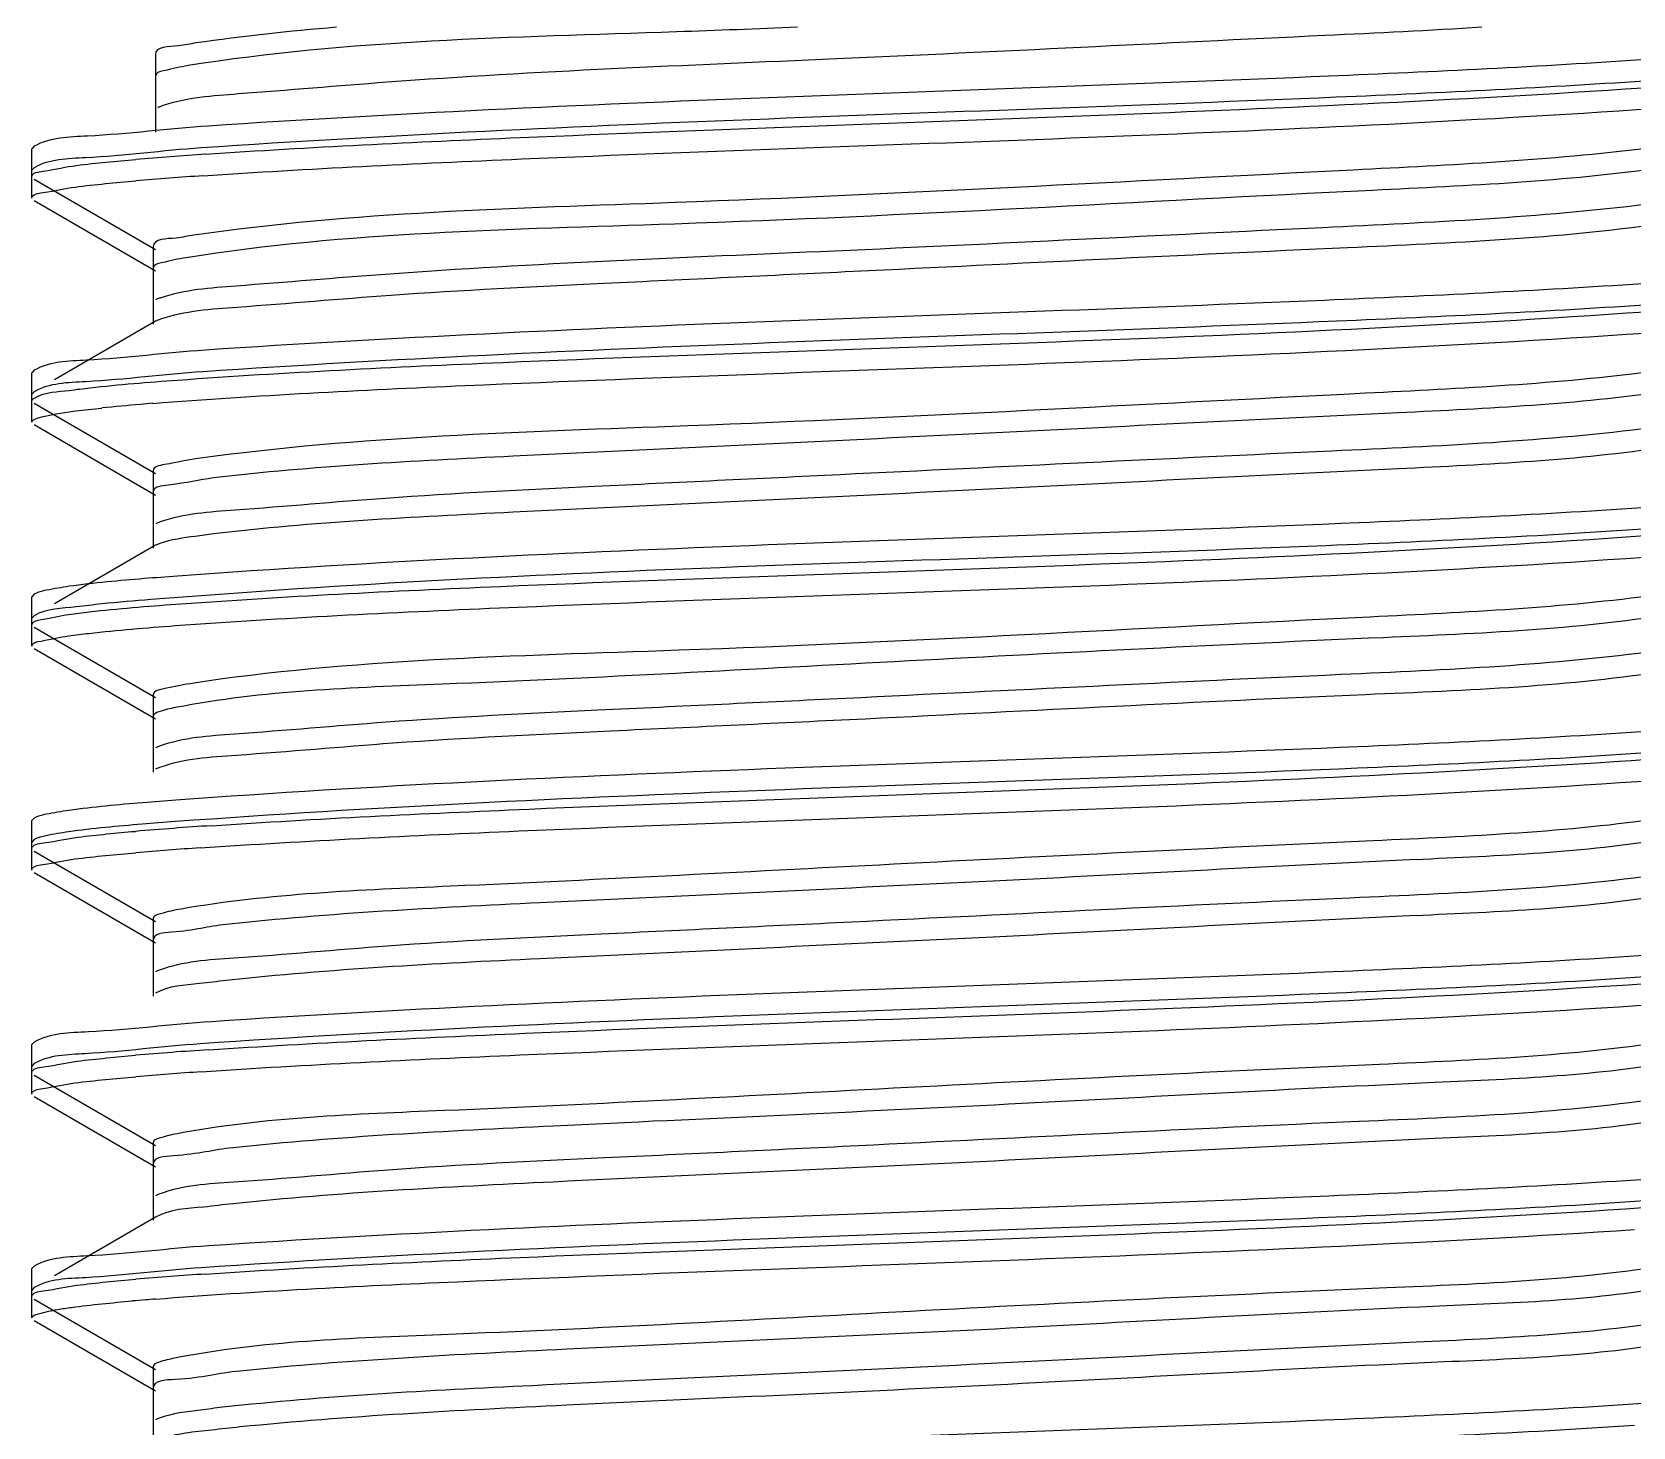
# Model space of a CAD drawing. Extents: x 27938 to 1507990, y 110129 to 923079.
# Drawn here: x 461496.8 to 461667.1, y 346337 to 346485.3 of the extents above; entities that cross this region are included whole.
import ezdxf

# ---------------------------------------------------------------- set-up
doc = ezdxf.new("R2010")
doc.units = 0
doc.header["$LTSCALE"] = 1000
doc.header["$MEASUREMENT"] = 0

msp = doc.modelspace()

# ---------------------------------------------------------------- linework, layer by layer
at = {"linetype": 'Continuous'}
for p, q in [((461509.94, 346482.87), (461509.94, 346476.92)), ((461509.94, 346480.59), (461509.94, 346474.64)), ((461497.05, 346473.13), (461496.82, 346472.87)), ((461496.82, 346469.89), (461496.82, 346472.87)), ((461496.82, 346469.89), (461496.82, 346472.87)), ((461497.05, 346470.85), (461496.82, 346470.59)), ((461496.82, 346467.61), (461496.82, 346470.59)), ((461496.82, 346467.61), (461496.82, 346470.59)), ((461497.05, 346469.63), (461509.97, 346462.15)), ((461497.05, 346467.35), (461509.97, 346459.87)), ((461509.71, 346462.45), (461509.71, 346456.49)), ((461509.71, 346460.17), (461509.71, 346454.22)), ((461509.97, 346454.52), (461499.22, 346448.29)), ((461497.05, 346449.31), (461496.82, 346449.05)), ((461496.82, 346446.08), (461496.82, 346449.05)), ((461496.82, 346446.08), (461496.82, 346449.05)), ((461497.05, 346447.03), (461496.82, 346446.77)), ((461496.82, 346443.8), (461496.82, 346446.77)), ((461496.82, 346443.8), (461496.82, 346446.77)), ((461497.05, 346445.82), (461509.97, 346438.33)), ((461497.05, 346443.54), (461509.97, 346436.05)), ((461509.71, 346438.63), (461509.71, 346432.68)), ((461509.71, 346436.36), (461509.71, 346430.4)), ((461510.44, 346433.19), (461509.98, 346432.98)), ((461509.97, 346430.7), (461499.22, 346424.48)), ((461510.43, 346430.9), (461509.98, 346430.7)), ((461497.05, 346425.5), (461496.82, 346425.24)), ((461496.82, 346422.26), (461496.82, 346425.24)), ((461496.82, 346422.26), (461496.82, 346425.24)), ((461497.05, 346423.22), (461496.82, 346422.96)), ((461496.82, 346419.98), (461496.82, 346422.96)), ((461496.82, 346419.98), (461496.82, 346422.96)), ((461497.05, 346422), (461509.97, 346414.52)), ((461497.05, 346419.72), (461509.97, 346412.24)), ((461509.71, 346414.82), (461509.71, 346408.87)), ((461509.71, 346412.54), (461509.71, 346406.59)), ((461510.39, 346409.35), (461509.97, 346409.17)), ((461510.38, 346407.07), (461509.97, 346406.89)), ((461497.05, 346401.69), (461496.82, 346401.43)), ((461496.82, 346398.45), (461496.82, 346401.43)), ((461496.82, 346398.45), (461496.82, 346401.43)), ((461497.05, 346399.41), (461496.82, 346399.15)), ((461496.82, 346396.17), (461496.82, 346399.15)), ((461496.82, 346396.17), (461496.82, 346399.15)), ((461497.05, 346398.19), (461509.97, 346390.71)), ((461497.05, 346395.91), (461509.97, 346388.43)), ((461509.71, 346391.01), (461509.71, 346385.06)), ((461509.71, 346388.73), (461509.71, 346382.78)), ((461510.34, 346385.52), (461509.97, 346385.36)), ((461497.05, 346377.87), (461496.82, 346377.61)), ((461496.82, 346374.64), (461496.82, 346377.61)), ((461496.82, 346374.64), (461496.82, 346377.61)), ((461497.05, 346375.6), (461496.82, 346375.34)), ((461496.82, 346372.36), (461496.82, 346375.34)), ((461496.82, 346372.36), (461496.82, 346375.34)), ((461497.05, 346374.38), (461509.97, 346366.89)), ((461497.05, 346372.1), (461509.97, 346364.62)), ((461509.71, 346367.2), (461509.71, 346361.24)), ((461509.71, 346364.92), (461509.71, 346358.96)), ((461510.3, 346361.7), (461509.97, 346361.54)), ((461509.97, 346359.27), (461499.22, 346353.04)), ((461497.05, 346354.06), (461496.82, 346353.8)), ((461496.82, 346350.82), (461496.82, 346353.8)), ((461496.82, 346350.82), (461496.82, 346353.8)), ((461497.05, 346351.78), (461496.82, 346351.52)), ((461496.82, 346348.55), (461496.82, 346351.52)), ((461496.82, 346348.55), (461496.82, 346351.52)), ((461497.05, 346350.56), (461509.97, 346343.08)), ((461497.05, 346348.29), (461509.97, 346340.8)), ((461509.71, 346343.38), (461509.71, 346337.43)), ((461509.71, 346341.1), (461509.71, 346335.15)), ((461510.36, 346337.91), (461509.97, 346337.73))]:
    msp.add_line(p, q, dxfattribs=at)
for centre, radius, start, end in [((461542.8, 346055.72), 417.47, 93.783, 94.8009), ((461542.41, 346058.44), 412.46, 93.8102, 94.8059), ((461525.89, 346232.48), 213.92, 94.7007, 95.8096), ((461535.53, 346119.48), 327.34, 94.5302, 94.7613), ((461543.65, 345973.52), 428.27, 93.7148, 94.7991), ((461542.06, 345991.32), 408.13, 93.8414, 94.804), ((461543.24, 345954.9), 423.07, 93.7475, 94.7999), ((461542.18, 345966.07), 409.57, 93.8303, 94.8051), ((461542.81, 345936.48), 417.65, 93.7819, 94.8008), ((461532.33, 346063.07), 288.36, 94.6548, 94.9427), ((461536.58, 346011.03), 340.57, 94.4875, 94.6577)]:
    msp.add_arc(centre, radius, start, end, dxfattribs=at)
for points, knots in [([(461650.98, 346485.78), (461645.42, 346485.42), (461622.53, 346484.36), (461583.78, 346482.36), (461545.14, 346480.91), (461521.38, 346478.85), (461513.3, 346478.3), (461510.73, 346477.45)], [0.1128028, 0.1128028, 0.1128028, 0.1128028, 0.2183399, 0.5463795, 0.8484707, 0.9488124, 1, 1, 1, 1]), ([(461578.23, 346485.78), (461573.94, 346485.6), (461552.3, 346484.76), (461530.56, 346484.44), (461513.43, 346481.7)], [0.5868121, 0.5868121, 0.5868121, 0.5868121, 0.6687512, 1, 1, 1, 1]), ([(461514.26, 346484.11), (461513.63, 346484.02), (461512.41, 346483.67), (461509.94, 346483.74), (461509.94, 346482.87)], [0, 0, 0, 0, 0.421799, 1, 1, 1, 1]), ([(461668.4, 346482.34), (461657.17, 346481.59), (461606.23, 346479.15), (461555.24, 346477.93), (461515.58, 346475.28)], [0, 0, 0, 0, 0.220591, 1, 1, 1, 1]), ([(461513.43, 346481.7), (461512.55, 346481.56), (461511.61, 346481.33), (461509.93, 346480.94), (461509.94, 346480.59)], [0, 0, 0, 0, 0.719897, 1, 1, 1, 1]), ([(461669.34, 346480.13), (461658.07, 346479.36), (461606.56, 346476.88), (461554.99, 346475.69), (461514.82, 346472.95)], [0, 0, 0, 0, 0.219185, 1, 1, 1, 1]), ([(461515.26, 346472.29), (461526.4, 346473.04), (461577.35, 346475.49), (461628.35, 346476.72), (461668.1, 346479.34)], [0, 0, 0, 0, 0.218984, 1, 1, 1, 1]), ([(461510.73, 346477.45), (461510.63, 346477.41), (461510.45, 346477.35), (461510.27, 346477.26), (461510.2, 346477.22)], [0, 0, 0, 0, 0.556917, 1, 1, 1, 1]), ([(461515, 346469.99), (461526.28, 346470.75), (461577.72, 346473.23), (461629.23, 346474.42), (461669.32, 346477.15)], [0, 0, 0, 0, 0.21965, 1, 1, 1, 1]), ([(461515.58, 346475.28), (461511.29, 346475), (461505.28, 346474.17), (461498.72, 346474.08), (461497.05, 346473.13)], [0, 0, 0, 0, 0.691053, 1, 1, 1, 1]), ([(461514.82, 346472.95), (461510.71, 346472.67), (461504.94, 346471.88), (461498.66, 346471.77), (461497.05, 346470.85)], [0, 0, 0, 0, 0.690337, 1, 1, 1, 1]), ([(461668.55, 346472.91), (461658.19, 346471.63), (461623.69, 346469.98), (461572.25, 346467.06), (461530.97, 346466.12), (461514.04, 346463.68)], [0, 0, 0, 0, 0.20233, 0.668453, 1, 1, 1, 1]), ([(461496.82, 346469.89), (461496.82, 346470.33), (461499.19, 346470.61), (461500.37, 346470.94), (461501.56, 346471.09)], [0, 0, 0, 0, 0.271038, 1, 1, 1, 1]), ([(461670.02, 346470.83), (461659.88, 346469.38), (461624.81, 346467.87), (461572.66, 346464.63), (461530.34, 346464.01), (461513.21, 346461.28)], [0, 0, 0, 0, 0.19563, 0.668751, 1, 1, 1, 1]), ([(461496.82, 346467.61), (461496.82, 346468.04), (461499.1, 346468.33), (461500.26, 346468.64), (461501.41, 346468.79)], [0, 0, 0, 0, 0.271539, 1, 1, 1, 1]), ([(461668.55, 346466.96), (461657.11, 346465.54), (461628.25, 346464.24), (461583.56, 346461.93), (461544.92, 346460.48), (461521.16, 346458.43), (461513.07, 346457.87), (461510.51, 346457.02)], [0, 0, 0, 0, 0.21834, 0.54638, 0.848471, 0.948812, 1, 1, 1, 1]), ([(461514.04, 346463.68), (461513.41, 346463.59), (461512.19, 346463.24), (461509.72, 346463.32), (461509.71, 346462.45)], [0, 0, 0, 0, 0.421799, 1, 1, 1, 1]), ([(461670.02, 346464.88), (461658.99, 346463.3), (461630.27, 346462.11), (461592.82, 346460.2), (461558.92, 346458.6), (461537.05, 346457.54), (461521.41, 346456.15), (461513.08, 346455.62), (461510.47, 346454.73)], [0, 0, 0, 0, 0.208967, 0.538107, 0.703891, 0.84582, 0.948226, 1, 1, 1, 1]), ([(461513.21, 346461.28), (461512.33, 346461.14), (461511.39, 346460.91), (461509.71, 346460.52), (461509.71, 346460.17)], [0, 0, 0, 0, 0.719897, 1, 1, 1, 1]), ([(461668.1, 346458.51), (461656.82, 346457.76), (461605.87, 346455.33), (461554.87, 346454.12), (461515.26, 346451.45)], [0, 0, 0, 0, 0.221599, 1, 1, 1, 1]), ([(461510.51, 346457.02), (461510.41, 346456.99), (461510.23, 346456.92), (461510.05, 346456.84), (461509.98, 346456.8)], [0, 0, 0, 0, 0.556917, 1, 1, 1, 1]), ([(461512.29, 346448.27), (461523.81, 346449.1), (461577.14, 346451.7), (461630.55, 346452.75), (461672.28, 346455.82)], [0, 0, 0, 0, 0.216246, 1, 1, 1, 1]), ([(461669.32, 346456.31), (461658.06, 346455.55), (461606.62, 346453.07), (461555.12, 346451.87), (461515, 346449.15)], [0, 0, 0, 0, 0.219069, 1, 1, 1, 1]), ([(461509.68, 346445.79), (461520.73, 346446.66), (461574.29, 346449.31), (461627.92, 346450.44), (461670.35, 346453.41)], [0, 0, 0, 0, 0.20676, 1, 1, 1, 1]), ([(461510.47, 346454.73), (461510.38, 346454.7), (461510.21, 346454.63), (461510.04, 346454.56), (461509.97, 346454.52)], [0, 0, 0, 0, 0.55453, 1, 1, 1, 1]), ([(461515.26, 346451.45), (461511.04, 346451.17), (461505.13, 346450.35), (461498.69, 346450.26), (461497.05, 346449.31)], [0, 0, 0, 0, 0.69074, 1, 1, 1, 1]), ([(461515, 346449.15), (461510.84, 346448.87), (461505.02, 346448.07), (461498.67, 346447.96), (461497.05, 346447.03)], [0, 0, 0, 0, 0.690525, 1, 1, 1, 1]), ([(461500.79, 346447.17), (461501.52, 346447.28), (461505.34, 346447.74), (461509.19, 346448.04), (461512.29, 346448.27)], [0, 0, 0, 0, 0.191579, 1, 1, 1, 1]), ([(461669.15, 346449.18), (461659.02, 346447.85), (461624.75, 346446.24), (461573.25, 346443.33), (461531.69, 346442.3), (461514.44, 346439.92)], [0, 0, 0, 0, 0.197662, 0.663013, 1, 1, 1, 1]), ([(461496.82, 346446.08), (461496.82, 346446.2), (461498.24, 346447.09), (461499.53, 346447), (461500.79, 346447.17)], [0, 0, 0, 0, 0.088851, 1, 1, 1, 1]), ([(461670.54, 346447.09), (461661.14, 346445.67), (461636.12, 346444.54), (461595.28, 346442.42), (461553.27, 346440.44), (461526.7, 346439.12), (461516.12, 346437.86)], [0, 0, 0, 0, 0.184318, 0.484662, 0.793435, 1, 1, 1, 1]), ([(461496.82, 346443.8), (461496.82, 346444), (461497.67, 346444.33), (461498.22, 346444.45), (461498.7, 346444.55)], [0, 0, 0, 0, 0.292788, 1, 1, 1, 1]), ([(461669.15, 346443.22), (461657.84, 346441.75), (461628.97, 346440.47), (461591.46, 346438.62), (461557.94, 346437.01), (461536.44, 346435.97), (461521.13, 346434.59), (461512.99, 346434.07), (461510.44, 346433.19)], [0, 0, 0, 0, 0.21516, 0.544196, 0.7084, 0.848448, 0.949211, 1, 1, 1, 1]), ([(461514.44, 346439.92), (461513.25, 346439.76), (461512.04, 346439.44), (461509.71, 346439.09), (461509.71, 346438.63)], [0, 0, 0, 0, 0.72583, 1, 1, 1, 1]), ([(461670.54, 346441.14), (461661.14, 346439.72), (461636.12, 346438.58), (461595.28, 346436.46), (461553.27, 346434.49), (461526.7, 346433.17), (461516.12, 346431.91)], [0, 0, 0, 0, 0.184318, 0.484662, 0.793435, 1, 1, 1, 1]), ([(461516.12, 346437.86), (461514.52, 346437.67), (461512.95, 346437.21), (461509.71, 346436.95), (461509.71, 346436.36)], [0, 0, 0, 0, 0.729301, 1, 1, 1, 1]), ([(461672.28, 346434.99), (461660.85, 346434.14), (461607.52, 346431.54), (461554.11, 346430.48), (461512.29, 346427.43)], [0, 0, 0, 0, 0.214632, 1, 1, 1, 1]), ([(461670.35, 346432.57), (461658.39, 346431.73), (461604.76, 346429.14), (461551.03, 346428.26), (461509.46, 346424.93)], [0, 0, 0, 0, 0.22323, 1, 1, 1, 1]), ([(461516.12, 346431.91), (461515.48, 346431.83), (461513.57, 346431.57), (461511.63, 346431.32), (461510.43, 346430.9)], [0, 0, 0, 0, 0.338076, 1, 1, 1, 1]), ([(461512.12, 346424.44), (461523.62, 346425.28), (461576.99, 346427.88), (461630.44, 346428.93), (461672.22, 346432.01)], [0, 0, 0, 0, 0.215731, 1, 1, 1, 1]), ([(461512.04, 346422.16), (461523.52, 346423), (461576.91, 346425.6), (461630.38, 346426.65), (461672.2, 346429.73)], [0, 0, 0, 0, 0.215475, 1, 1, 1, 1]), ([(461500.79, 346426.34), (461499.97, 346426.22), (461498.72, 346426.01), (461497.45, 346425.73), (461497.05, 346425.5)], [0, 0, 0, 0, 0.644174, 1, 1, 1, 1]), ([(461512.29, 346427.43), (461511.11, 346427.34), (461507.27, 346427.05), (461503.43, 346426.71), (461500.79, 346426.34)], [0, 0, 0, 0, 0.307205, 1, 1, 1, 1]), ([(461504.24, 346424.47), (461503.33, 346424.37), (461500.95, 346424.03), (461498.37, 346423.98), (461497.05, 346423.22)], [0, 0, 0, 0, 0.375236, 1, 1, 1, 1]), ([(461500.74, 346423.35), (461501.46, 346423.46), (461505.25, 346423.92), (461509.05, 346424.22), (461512.12, 346424.44)], [0, 0, 0, 0, 0.191511, 1, 1, 1, 1]), ([(461669.72, 346425.44), (461659.57, 346424.04), (461624.77, 346422.48), (461572.82, 346419.37), (461530.77, 346418.6), (461513.6, 346415.99)], [0, 0, 0, 0, 0.196452, 0.666888, 1, 1, 1, 1]), ([(461496.82, 346422.26), (461496.82, 346422.64), (461498.75, 346422.95), (461499.76, 346423.22), (461500.74, 346423.35)], [0, 0, 0, 0, 0.274232, 1, 1, 1, 1]), ([(461671.03, 346423.36), (461660.96, 346421.73), (461633.86, 346420.66), (461590.34, 346418.47), (461547.59, 346416.06), (461521.4, 346415.26), (461512.08, 346413.45)], [0, 0, 0, 0, 0.192134, 0.50924, 0.821185, 1, 1, 1, 1]), ([(461496.82, 346419.98), (461496.82, 346420.36), (461498.73, 346420.67), (461499.74, 346420.93), (461500.71, 346421.07)], [0, 0, 0, 0, 0.274372, 1, 1, 1, 1]), ([(461500.71, 346421.07), (461501.43, 346421.17), (461505.2, 346421.63), (461508.98, 346421.93), (461512.04, 346422.16)], [0, 0, 0, 0, 0.191416, 1, 1, 1, 1]), ([(461669.72, 346419.49), (461658.55, 346417.94), (461629.68, 346416.72), (461592.1, 346414.83), (461558.27, 346413.22), (461536.55, 346412.18), (461521.12, 346410.76), (461512.92, 346410.26), (461510.39, 346409.35)], [0, 0, 0, 0, 0.211837, 0.541782, 0.707159, 0.848243, 0.949504, 1, 1, 1, 1]), ([(461671.03, 346417.4), (461660.33, 346415.67), (461631.67, 346414.64), (461594.15, 346412.62), (461559.68, 346411.01), (461537.33, 346409.95), (461521.44, 346408.5), (461512.98, 346408.01), (461510.38, 346407.07)], [0, 0, 0, 0, 0.201859, 0.53258, 0.70075, 0.844896, 0.948529, 1, 1, 1, 1]), ([(461513.6, 346415.99), (461512.62, 346415.84), (461511.6, 346415.59), (461509.71, 346415.2), (461509.71, 346414.82)], [0, 0, 0, 0, 0.722107, 1, 1, 1, 1]), ([(461512.08, 346413.45), (461511.48, 346413.34), (461510.8, 346413.18), (461509.71, 346412.79), (461509.71, 346412.54)], [0, 0, 0, 0, 0.710182, 1, 1, 1, 1]), ([(461672.22, 346411.17), (461660.77, 346410.33), (461607.4, 346407.72), (461553.95, 346406.67), (461512.12, 346403.6)], [0, 0, 0, 0, 0.214988, 1, 1, 1, 1]), ([(461672.2, 346408.89), (461660.73, 346408.05), (461607.34, 346405.44), (461553.87, 346404.39), (461512.04, 346401.32)], [0, 0, 0, 0, 0.215162, 1, 1, 1, 1]), ([(461515.9, 346400.89), (461527.15, 346401.64), (461578.09, 346404.08), (461629.09, 346405.29), (461668.72, 346407.95)], [0, 0, 0, 0, 0.221083, 1, 1, 1, 1]), ([(461514.72, 346398.53), (461526, 346399.3), (461577.57, 346401.79), (461629.2, 346402.97), (461669.41, 346405.72)], [0, 0, 0, 0, 0.219074, 1, 1, 1, 1]), ([(461500.74, 346402.52), (461499.94, 346402.4), (461498.7, 346402.19), (461497.44, 346401.91), (461497.05, 346401.69)], [0, 0, 0, 0, 0.643682, 1, 1, 1, 1]), ([(461512.12, 346403.6), (461510.95, 346403.52), (461507.16, 346403.22), (461503.36, 346402.88), (461500.74, 346402.52)], [0, 0, 0, 0, 0.307292, 1, 1, 1, 1]), ([(461512.04, 346401.32), (461510.87, 346401.23), (461507.09, 346400.94), (461503.31, 346400.6), (461500.71, 346400.23)], [0, 0, 0, 0, 0.307396, 1, 1, 1, 1]), ([(461670.26, 346401.7), (461660.06, 346400.21), (461633.21, 346399.03), (461590.23, 346396.92), (461548.02, 346394.64), (461522.12, 346393.67), (461512.67, 346392.03)], [0, 0, 0, 0, 0.195819, 0.509469, 0.817855, 1, 1, 1, 1]), ([(461496.82, 346398.45), (461496.82, 346398.91), (461499.26, 346399.18), (461500.48, 346399.51), (461501.7, 346399.67)], [0, 0, 0, 0, 0.270597, 1, 1, 1, 1]), ([(461500.71, 346400.23), (461499.91, 346400.12), (461498.69, 346399.91), (461497.44, 346399.63), (461497.05, 346399.41)], [0, 0, 0, 0, 0.64337, 1, 1, 1, 1]), ([(461671.48, 346399.62), (461662.66, 346398.09), (461638.38, 346397.1), (461598.2, 346394.88), (461555.76, 346392.97), (461528.55, 346391.59), (461517.47, 346390.39)], [0, 0, 0, 0, 0.17416, 0.470646, 0.783277, 1, 1, 1, 1]), ([(461496.82, 346396.17), (461496.82, 346396.6), (461499.09, 346396.89), (461500.24, 346397.2), (461501.39, 346397.35)], [0, 0, 0, 0, 0.271622, 1, 1, 1, 1]), ([(461670.26, 346395.75), (461659.24, 346394.14), (461630.39, 346392.98), (461592.75, 346391.04), (461558.64, 346389.42), (461536.68, 346388.38), (461521.13, 346386.93), (461512.86, 346386.46), (461510.34, 346385.52)], [0, 0, 0, 0, 0.20838, 0.539161, 0.705719, 0.84788, 0.949708, 1, 1, 1, 1]), ([(461671.48, 346393.67), (461662.66, 346392.13), (461638.38, 346391.15), (461598.2, 346388.93), (461555.76, 346387.02), (461528.55, 346385.64), (461517.47, 346384.43)], [0, 0, 0, 0, 0.17416, 0.470646, 0.783277, 1, 1, 1, 1]), ([(461512.67, 346392.03), (461511.93, 346391.9), (461511.11, 346391.71), (461509.71, 346391.31), (461509.71, 346391.01)], [0, 0, 0, 0, 0.715949, 1, 1, 1, 1]), ([(461517.47, 346390.39), (461515.53, 346390.18), (461513.68, 346389.61), (461509.71, 346389.44), (461509.72, 346388.73)], [0, 0, 0, 0, 0.732984, 1, 1, 1, 1]), ([(461668.72, 346387.11), (461657.55, 346386.36), (461606.61, 346383.92), (461555.62, 346382.69), (461515.9, 346380.05)], [0, 0, 0, 0, 0.21953, 1, 1, 1, 1]), ([(461517.47, 346384.43), (461516.53, 346384.33), (461514.04, 346383.96), (461511.35, 346383.88), (461509.97, 346383.08)], [0, 0, 0, 0, 0.372158, 1, 1, 1, 1]), ([(461669.41, 346384.88), (461658.13, 346384.11), (461606.56, 346381.63), (461554.94, 346380.44), (461514.72, 346377.7)], [0, 0, 0, 0, 0.21912, 1, 1, 1, 1]), ([(461515.59, 346377.06), (461526.79, 346377.8), (461577.72, 346380.25), (461628.72, 346381.47), (461668.41, 346384.11)], [0, 0, 0, 0, 0.220054, 1, 1, 1, 1]), ([(461514.82, 346374.73), (461526.1, 346375.49), (461577.61, 346377.97), (461629.18, 346379.17), (461669.35, 346381.9)], [0, 0, 0, 0, 0.219245, 1, 1, 1, 1]), ([(461515.9, 346380.05), (461511.53, 346379.77), (461505.42, 346378.92), (461498.75, 346378.85), (461497.05, 346377.87)], [0, 0, 0, 0, 0.69136, 1, 1, 1, 1]), ([(461514.72, 346377.7), (461510.63, 346377.42), (461504.9, 346376.62), (461498.65, 346376.51), (461497.05, 346375.6)], [0, 0, 0, 0, 0.690221, 1, 1, 1, 1]), ([(461670.76, 346377.97), (461660.63, 346376.39), (461633.59, 346375.27), (461590.23, 346373.11), (461547.66, 346370.75), (461521.59, 346369.89), (461512.24, 346368.14)], [0, 0, 0, 0, 0.193633, 0.509715, 0.820379, 1, 1, 1, 1]), ([(461496.82, 346374.64), (461496.82, 346375.09), (461499.23, 346375.36), (461500.43, 346375.69), (461501.64, 346375.85)], [0, 0, 0, 0, 0.270794, 1, 1, 1, 1]), ([(461671.91, 346375.88), (461663.38, 346374.29), (461639.48, 346373.4), (461599.66, 346371.11), (461557.03, 346369.23), (461529.51, 346367.83), (461518.18, 346366.65)], [0, 0, 0, 0, 0.169059, 0.463606, 0.77817, 1, 1, 1, 1]), ([(461496.82, 346372.36), (461496.82, 346372.79), (461499.09, 346373.08), (461500.24, 346373.39), (461501.38, 346373.54)], [0, 0, 0, 0, 0.271623, 1, 1, 1, 1]), ([(461670.76, 346372.01), (461659.91, 346370.32), (461631.09, 346369.24), (461593.42, 346367.25), (461559.03, 346365.62), (461536.83, 346364.59), (461521.15, 346363.1), (461512.81, 346362.66), (461510.3, 346361.7)], [0, 0, 0, 0, 0.204799, 0.536352, 0.704101, 0.847377, 0.949834, 1, 1, 1, 1]), ([(461671.91, 346369.93), (461663.38, 346368.33), (461639.48, 346367.44), (461599.66, 346365.16), (461557.03, 346363.28), (461529.51, 346361.88), (461518.18, 346360.7)], [0, 0, 0, 0, 0.169059, 0.463606, 0.77817, 1, 1, 1, 1]), ([(461512.24, 346368.14), (461511.6, 346368.02), (461510.88, 346367.85), (461509.71, 346367.46), (461509.71, 346367.2)], [0, 0, 0, 0, 0.711978, 1, 1, 1, 1]), ([(461518.18, 346366.65), (461516.07, 346366.43), (461514.06, 346365.8), (461509.71, 346365.69), (461509.72, 346364.92)], [0, 0, 0, 0, 0.733874, 1, 1, 1, 1]), ([(461668.41, 346363.28), (461657.19, 346362.53), (461606.25, 346360.09), (461555.25, 346358.87), (461515.59, 346356.22)], [0, 0, 0, 0, 0.220558, 1, 1, 1, 1]), ([(461518.18, 346360.7), (461517.15, 346360.59), (461514.43, 346360.19), (461511.48, 346360.14), (461509.97, 346359.27)], [0, 0, 0, 0, 0.374179, 1, 1, 1, 1]), ([(461669.35, 346361.06), (461658.07, 346360.29), (461606.56, 346357.81), (461554.99, 346356.62), (461514.82, 346353.89)], [0, 0, 0, 0, 0.219186, 1, 1, 1, 1]), ([(461515.27, 346353.22), (461526.41, 346353.97), (461577.36, 346356.42), (461628.36, 346357.66), (461668.11, 346360.28)], [0, 0, 0, 0, 0.219018, 1, 1, 1, 1]), ([(461509.93, 346350.56), (461520.63, 346351.4), (461573.07, 346354), (461625.55, 346355.25), (461667.21, 346357.94)], [0, 0, 0, 0, 0.204514, 1, 1, 1, 1]), ([(461515.59, 346356.22), (461511.29, 346355.93), (461505.28, 346355.1), (461498.72, 346355.02), (461497.05, 346354.06)], [0, 0, 0, 0, 0.691063, 1, 1, 1, 1]), ([(461514.82, 346353.89), (461510.71, 346353.61), (461504.94, 346352.81), (461498.65, 346352.7), (461497.05, 346351.78)], [0, 0, 0, 0, 0.690332, 1, 1, 1, 1]), ([(461671.23, 346354.23), (461661.22, 346352.56), (461634.09, 346351.53), (461590.47, 346349.31), (461547.57, 346346.88), (461521.29, 346346.11), (461511.98, 346344.27)], [0, 0, 0, 0, 0.190819, 0.5086, 0.821571, 1, 1, 1, 1]), ([(461496.82, 346350.82), (461496.82, 346351.27), (461499.19, 346351.55), (461500.38, 346351.87), (461501.57, 346352.03)], [0, 0, 0, 0, 0.27103, 1, 1, 1, 1]), ([(461672.3, 346352.15), (461664.07, 346350.47), (461640.56, 346349.7), (461601.11, 346347.34), (461558.31, 346345.5), (461530.5, 346344.07), (461518.93, 346342.91)], [0, 0, 0, 0, 0.163938, 0.456535, 0.773032, 1, 1, 1, 1]), ([(461496.82, 346348.55), (461496.82, 346348.82), (461498.1, 346349.16), (461498.84, 346349.34), (461499.53, 346349.45)], [0, 0, 0, 0, 0.282056, 1, 1, 1, 1]), ([(461499.53, 346349.45), (461500.03, 346349.54), (461502.67, 346349.92), (461505.33, 346350.17), (461507.48, 346350.36)], [0, 0, 0, 0, 0.190856, 1, 1, 1, 1]), ([(461671.23, 346348.28), (461662.25, 346346.78), (461637.76, 346345.75), (461597.39, 346343.56), (461555.06, 346341.63), (461528.02, 346340.26), (461517.08, 346339.05)], [0, 0, 0, 0, 0.176994, 0.474556, 0.786113, 1, 1, 1, 1]), ([(461672.21, 346346.17), (461663.93, 346344.53), (461640.39, 346343.72), (461600.94, 346341.38), (461558.21, 346339.54), (461530.47, 346338.12), (461518.93, 346336.96)], [0, 0, 0, 0, 0.164905, 0.457517, 0.773479, 1, 1, 1, 1]), ([(461511.98, 346344.27), (461511.41, 346344.16), (461510.74, 346344.01), (461509.71, 346343.62), (461509.71, 346343.38)], [0, 0, 0, 0, 0.708966, 1, 1, 1, 1]), ([(461518.93, 346342.91), (461516.63, 346342.68), (461514.46, 346341.98), (461509.71, 346341.94), (461509.71, 346341.1)], [0, 0, 0, 0, 0.733597, 1, 1, 1, 1]), ([(461668.11, 346339.44), (461656.83, 346338.7), (461605.89, 346336.26), (461554.88, 346335.05), (461515.27, 346332.39)], [0, 0, 0, 0, 0.221566, 1, 1, 1, 1]), ([(461517.08, 346339.05), (461516.3, 346338.96), (461514.05, 346338.66), (461511.76, 346338.42), (461510.36, 346337.91)], [0, 0, 0, 0, 0.346189, 1, 1, 1, 1]), ([(461667.21, 346337.11), (461655.15, 346336.33), (461602.67, 346333.82), (461550.09, 346332.89), (461509.77, 346329.71)], [0, 0, 0, 0, 0.230084, 1, 1, 1, 1]), ([(461518.93, 346336.96), (461517.93, 346336.86), (461515.08, 346336.52), (461512.17, 346336.27), (461510.4, 346335.64)], [0, 0, 0, 0, 0.349753, 1, 1, 1, 1])]:
    msp.add_open_spline(points, degree=3, knots=knots, dxfattribs=at)
for points in [[(461529.19, 346485.78), (461524.2, 346485.36), (461519.22, 346484.82), (461514.26, 346484.11)], [(461501.56, 346471.09), (461503.66, 346471.36), (461505.76, 346471.55), (461507.86, 346471.73)], [(461501.41, 346468.79), (461503.55, 346469.07), (461505.7, 346469.27), (461507.85, 346469.45)], [(461498.7, 346444.55), (461500.52, 346444.92), (461502.38, 346445.11), (461504.24, 346445.3)], [(461509.46, 346424.93), (461507.72, 346424.8), (461505.98, 346424.64), (461504.24, 346424.47)], [(461501.7, 346399.67), (461503.74, 346399.92), (461505.78, 346400.12), (461507.82, 346400.29)], [(461501.39, 346397.35), (461503.55, 346397.63), (461505.71, 346397.83), (461507.88, 346398.02)], [(461501.64, 346375.85), (461503.7, 346376.11), (461505.77, 346376.3), (461507.84, 346376.48)], [(461501.38, 346373.54), (461503.54, 346373.82), (461505.7, 346374.02), (461507.87, 346374.2)], [(461501.57, 346352.03), (461503.66, 346352.29), (461505.76, 346352.49), (461507.86, 346352.67)]]:
    msp.add_open_spline(points, degree=3, dxfattribs=at)

doc.saveas('drawing.dxf')
